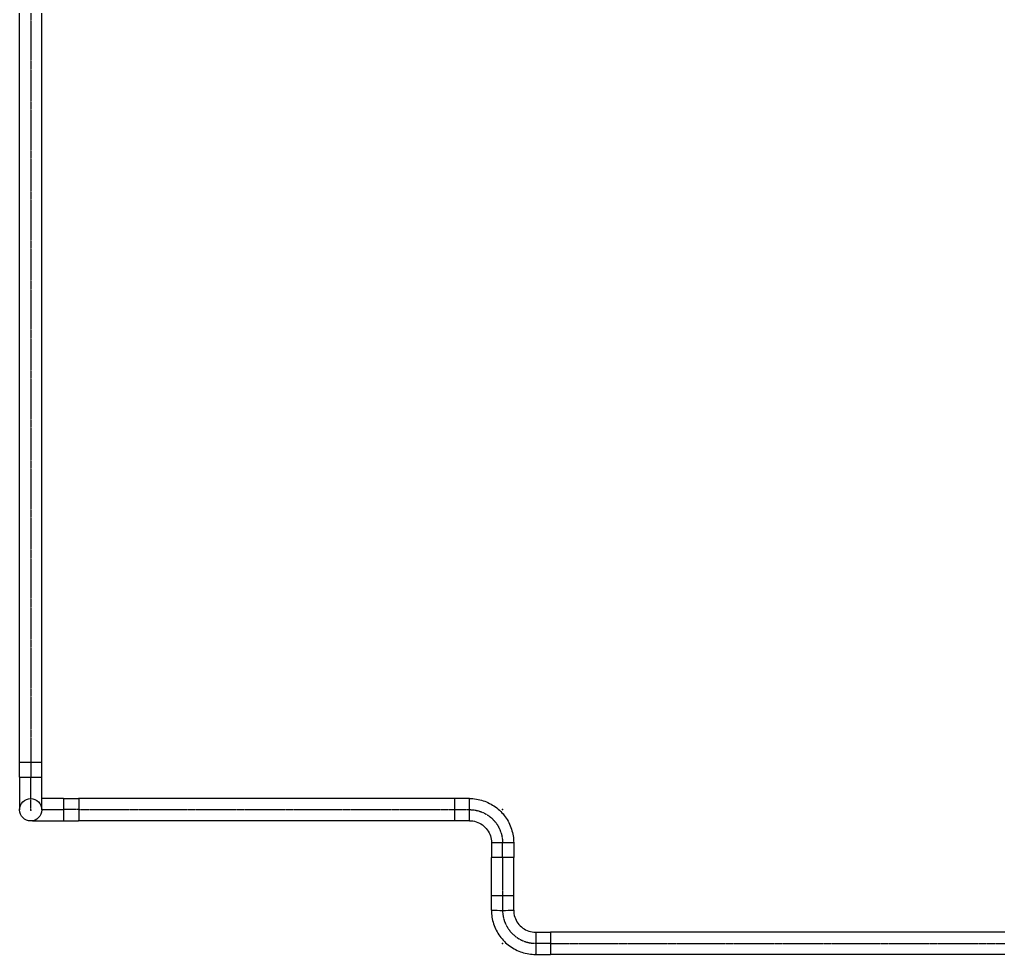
# Model space of a CAD drawing. Header units: millimetres. Extents: x 48717 to 75522, y 76128 to 88842.
# Drawn here: x 52990 to 55238, y 76253 to 78399 of the extents above; entities that cross this region are included whole.
import ezdxf

# ---------------------------------------------------------------- set-up
doc = ezdxf.new("R2010")
doc.units = ezdxf.units.MM
doc.linetypes.add('CENTER2', pattern=[1.125, 0.75, -0.125, 0.125, -0.125])
doc.layers.add('Top (Plan) View2-CENTER', color=1, linetype='CENTER2')
doc.layers.add('Top (Plan) View2-DV20-S1B-110b', color=140, linetype='Continuous')

# ---------------------------------------------------------------- blocks, each defined once
blk = doc.blocks.new('*U651')
at = {"layer": 'Top (Plan) View2-CENTER'}
for p, q in [((53015.9, 79510.6), (53015.9, 79287.7)), ((53015.9, 79236.7), (53015.9, 78649.7)), ((53015.9, 78574.6), (53015.9, 76693.9))]:
    blk.add_line(p, q, dxfattribs=at)
at = {"layer": 'Top (Plan) View2-DV20-S1B-110b', "color": 0, "linetype": 'ByBlock', "lineweight": -2}
for p, q in [((52990.4, 79287.7), (52990.4, 79510.9)), ((53041.4, 79287.7), (53041.4, 79510.9)), ((52990.4, 78649.7), (52990.4, 79236.7)), ((53041.4, 78649.7), (53041.4, 79236.7)), ((52990.4, 76693.9), (52990.4, 78574.6)), ((53041.4, 76693.9), (53041.4, 78574.6))]:
    blk.add_line(p, q, dxfattribs=at)
at = {"layer": 'Top (Plan) View2-DV20-S1B-110b', "color": 0, "linetype": 'ByBlock', "lineweight": -2, "extrusion": (0, 0, -1)}
for start_param, end_param in [(1.570796, 3.146593), (0.000001, 1.570796)]:
    blk.add_ellipse((53015.9, 79510.9), major_axis=(25.5, 0), ratio=0.01, start_param=start_param, end_param=end_param, dxfattribs=at)
at = {"layer": 'Top (Plan) View2-DV20-S1B-110b', "color": 0, "linetype": 'ByBlock', "lineweight": -2}
for start_param, end_param in [(0, 1.570796), (1.570796, 3.141593)]:
    blk.add_ellipse((53015.9, 76693.9), major_axis=(-25.5, 0), ratio=0.01, start_param=start_param, end_param=end_param, dxfattribs=at)
blk = doc.blocks.new('*U652')
at = {"layer": 'Top (Plan) View2-CENTER'}
for p in [(53015.9, 76693.6), (53015.9, 76584.6)]:
    blk.add_line(p, (53015.9, 76659.9), dxfattribs=at)
blk.add_point((53015.9, 76583.9), dxfattribs=at)
at = {"layer": 'Top (Plan) View2-DV20-S1B-110b', "color": 0, "linetype": 'ByBlock', "lineweight": -2}
for p, q in [((52990.4, 76659.9), (52990.4, 76693.9)), ((53041.4, 76659.9), (53041.4, 76693.9)), ((52990.4, 76659.9), (52990.4, 76584.6)), ((53041.4, 76584.6), (53041.4, 76659.9))]:
    blk.add_line(p, q, dxfattribs=at)
at = {"layer": 'Top (Plan) View2-DV20-S1B-110b', "color": 0, "linetype": 'ByBlock', "lineweight": -2, "extrusion": (0, 0, -1)}
blk.add_arc((-53015.9, 76584.6), 25.5, 180, 0, dxfattribs=at)
at = {"layer": 'Top (Plan) View2-DV20-S1B-110b', "color": 0, "linetype": 'ByBlock', "lineweight": -2}
for centre in [(53015.9, 76693.9), (53015.9, 76659.9)]:
    blk.add_ellipse(centre, major_axis=(-25.5, 0), ratio=0.01, start_param=0, end_param=3.141593, dxfattribs=at)
at = {"layer": 'Top (Plan) View2-DV20-S1B-110b', "color": 0, "linetype": 'ByBlock', "lineweight": -2, "extrusion": (0, 0, -1)}
for start_param, end_param in [(0, 1.570796), (1.570796, 3.141593)]:
    blk.add_ellipse((53015.9, 76584.7), major_axis=(-25.5, 0), ratio=0.99995, start_param=start_param, end_param=end_param, dxfattribs=at)
blk = doc.blocks.new('*U654')
at = {"layer": 'Top (Plan) View2-CENTER'}
for p in [(53041.4, 76585), (53125.9, 76585)]:
    blk.add_line(p, (53091.1, 76585), dxfattribs=at)
at = {"layer": 'Top (Plan) View2-DV20-S1B-110b', "color": 0, "linetype": 'ByBlock', "lineweight": -2}
for p, q in [((53091.1, 76610.5), (53041.4, 76610.5)), ((53091.1, 76610.5), (53125.9, 76610.5)), ((53020, 76559.5), (53091.1, 76559.5)), ((53091.1, 76559.5), (53125.9, 76559.5))]:
    blk.add_line(p, q, dxfattribs=at)
at = {"layer": 'Top (Plan) View2-DV20-S1B-110b', "color": 0, "linetype": 'ByBlock', "lineweight": -2, "extrusion": (0, 0, -1)}
for centre, start_param, end_param in [((53091.1, 76585), 0, 1.570796), ((53125.9, 76585), 0, 3.141593), ((53091.1, 76585), 1.570796, 3.141593)]:
    blk.add_ellipse(centre, major_axis=(0, 25.5), ratio=0.009999, start_param=start_param, end_param=end_param, dxfattribs=at)
blk = doc.blocks.new('*U657')
at = {"layer": 'Top (Plan) View2-CENTER'}
blk.add_line((53126.1, 76585), (53989.2, 76585), dxfattribs=at)
at = {"layer": 'Top (Plan) View2-DV20-S1B-110b', "color": 0, "linetype": 'ByBlock', "lineweight": -2}
for p, q in [((53989.2, 76610.5), (53125.9, 76610.5)), ((53989.2, 76559.5), (53125.9, 76559.5))]:
    blk.add_line(p, q, dxfattribs=at)
at = {"layer": 'Top (Plan) View2-DV20-S1B-110b', "color": 0, "linetype": 'ByBlock', "lineweight": -2, "extrusion": (0, 0, -1)}
for start_param, end_param in [(0, 1.570796), (1.570796, 3.141593)]:
    blk.add_ellipse((53125.9, 76585), major_axis=(0, 25.5), ratio=0.009999, start_param=start_param, end_param=end_param, dxfattribs=at)
at = {"layer": 'Top (Plan) View2-DV20-S1B-110b', "color": 0, "linetype": 'ByBlock', "lineweight": -2}
for start_param, end_param in [(1.570796, 3.141593), (0, 1.570796)]:
    blk.add_ellipse((53989.2, 76585), major_axis=(0, -25.5), ratio=0.009999, start_param=start_param, end_param=end_param, dxfattribs=at)
blk = doc.blocks.new('*U667')
at = {"layer": 'Top (Plan) View2-CENTER'}
for p, q in [((53989.4, 76585), (54023.2, 76585)), ((54099.2, 76475), (54099.2, 76509))]:
    blk.add_line(p, q, dxfattribs=at)
at = {"layer": 'Top (Plan) View2-CENTER', "extrusion": (0, 0, -1)}
blk.add_ellipse((54023.2, 76509), major_axis=(53.7, 53.7), ratio=0.9999, start_param=-0.785348, end_param=0.785448, dxfattribs=at)
at = {"layer": 'Top (Plan) View2-CENTER'}
blk.add_point((54099.2, 76585), dxfattribs=at)
at = {"layer": 'Top (Plan) View2-DV20-S1B-110b', "color": 0, "linetype": 'ByBlock', "lineweight": -2}
for p, q in [((54023.2, 76610.5), (53989.2, 76610.5)), ((54023.2, 76559.5), (53989.2, 76559.5)), ((54073.7, 76509), (54073.7, 76475)), ((54124.7, 76509), (54124.7, 76475))]:
    blk.add_line(p, q, dxfattribs=at)
for centre in [(53989.2, 76585), (54023.2, 76585)]:
    blk.add_ellipse(centre, major_axis=(0, -25.5), ratio=0.009999, start_param=0, end_param=3.141593, dxfattribs=at)
at = {"layer": 'Top (Plan) View2-DV20-S1B-110b', "color": 0, "linetype": 'ByBlock', "lineweight": -2, "extrusion": (0, 0, -1)}
for centre, start_param, end_param in [((54099.2, 76509), 3.131592, 3.141593), ((54099.2, 76509), 0, 3.131592), ((54099.2, 76475), 0, 3.141593)]:
    blk.add_ellipse(centre, major_axis=(25.5, 0), ratio=0.009999, start_param=start_param, end_param=end_param, dxfattribs=at)
at = {"layer": 'Top (Plan) View2-DV20-S1B-110b', "color": 0, "linetype": 'ByBlock', "lineweight": -2}
for points in [[(54023.2, 76610.5), (54033.8, 76610.5), (54044.4, 76608.8), (54064.6, 76602.2), (54074.2, 76597.4), (54091.4, 76584.9), (54099, 76577.3), (54111.5, 76560.1), (54116.4, 76550.5), (54123, 76530.2), (54124.7, 76519.6), (54124.7, 76509)], [(54023.2, 76559.5), (54028.5, 76559.5), (54033.8, 76558.7), (54043.8, 76555.4), (54048.6, 76553), (54057.1, 76546.7), (54060.9, 76543), (54067.1, 76534.4), (54069.6, 76529.6), (54072.8, 76519.6), (54073.7, 76514.3), (54073.7, 76509)]]:
    blk.add_open_spline(points, degree=3, knots=[4.712489, 4.712489, 4.712489, 4.712489, 5.026648, 5.026648, 5.340808, 5.340808, 5.654967, 5.654967, 5.969126, 5.969126, 6.283285, 6.283285, 6.283285, 6.283285], dxfattribs=at)
blk = doc.blocks.new('*U673')
at = {"layer": 'Top (Plan) View2-CENTER'}
blk.add_line((54099.2, 76474.7), (54099.2, 76388), dxfattribs=at)
at = {"layer": 'Top (Plan) View2-DV20-S1B-110b', "color": 0, "linetype": 'ByBlock', "lineweight": -2}
for p, q in [((54073.7, 76388), (54073.7, 76475)), ((54124.7, 76388), (54124.7, 76475))]:
    blk.add_line(p, q, dxfattribs=at)
at = {"layer": 'Top (Plan) View2-DV20-S1B-110b', "color": 0, "linetype": 'ByBlock', "lineweight": -2, "extrusion": (0, 0, -1)}
for start_param, end_param in [(1.570796, 3.146572), (0.000001, 1.570796)]:
    blk.add_ellipse((54099.2, 76475), major_axis=(25.5, 0), ratio=0.010006, start_param=start_param, end_param=end_param, dxfattribs=at)
at = {"layer": 'Top (Plan) View2-DV20-S1B-110b', "color": 0, "linetype": 'ByBlock', "lineweight": -2}
for start_param, end_param in [(0, 1.570796), (1.570796, 3.141593)]:
    blk.add_ellipse((54099.2, 76388), major_axis=(-25.5, 0), ratio=0.010006, start_param=start_param, end_param=end_param, dxfattribs=at)
blk = doc.blocks.new('*U674')
at = {"layer": 'Top (Plan) View2-CENTER'}
for p, q in [((54099.2, 76387.8), (54099.2, 76354)), ((54209.2, 76278), (54175.2, 76278))]:
    blk.add_line(p, q, dxfattribs=at)
blk.add_ellipse((54175.2, 76354), major_axis=(53.7, 53.7), ratio=0.9999, start_param=2.356244, end_param=3.927041, dxfattribs=at)
blk.add_point((54099.2, 76278), dxfattribs=at)
at = {"layer": 'Top (Plan) View2-DV20-S1B-110b', "color": 0, "linetype": 'ByBlock', "lineweight": -2}
for p, q in [((54073.7, 76354), (54073.7, 76388)), ((54124.7, 76354), (54124.7, 76388)), ((54175.2, 76303.5), (54209.2, 76303.5)), ((54175.2, 76252.5), (54209.2, 76252.5))]:
    blk.add_line(p, q, dxfattribs=at)
for centre, start_param, end_param in [((54099.2, 76388), 6.283147, 7.863981), ((54099.2, 76388), 1.580795, 3.141593), ((54099.2, 76354), 0, 3.141593)]:
    blk.add_ellipse(centre, major_axis=(-25.5, 0), ratio=0.01, start_param=start_param, end_param=end_param, dxfattribs=at)
at = {"layer": 'Top (Plan) View2-DV20-S1B-110b', "color": 0, "linetype": 'ByBlock', "lineweight": -2, "extrusion": (0, 0, -1)}
for centre, start_param, end_param in [((54175.2, 76278), 0.01, 3.141593), ((54175.2, 76278), 0, 0.01), ((54209.2, 76278), 0, 1.580796), ((54209.2, 76278), 1.580796, 3.141593)]:
    blk.add_ellipse(centre, major_axis=(0, 25.5), ratio=0.009999, start_param=start_param, end_param=end_param, dxfattribs=at)
at = {"layer": 'Top (Plan) View2-DV20-S1B-110b', "color": 0, "linetype": 'ByBlock', "lineweight": -2}
for points in [[(54073.7, 76354), (54073.7, 76343.4), (54075.3, 76332.8), (54081.9, 76312.6), (54086.8, 76303), (54099.3, 76285.8), (54106.9, 76278.2), (54124.1, 76265.7), (54133.7, 76260.8), (54153.9, 76254.2), (54164.5, 76252.5), (54175.2, 76252.5)], [(54124.7, 76354), (54124.7, 76348.7), (54125.5, 76343.5), (54128.8, 76333.4), (54131.2, 76328.6), (54137.4, 76320.1), (54141.2, 76316.3), (54149.8, 76310.1), (54154.5, 76307.6), (54164.6, 76304.4), (54169.9, 76303.5), (54175.2, 76303.5)]]:
    blk.add_open_spline(points, degree=3, knots=[3.141593, 3.141593, 3.141593, 3.141593, 3.455752, 3.455752, 3.769911, 3.769911, 4.08407, 4.08407, 4.39823, 4.39823, 4.712389, 4.712389, 4.712389, 4.712389], dxfattribs=at)
blk = doc.blocks.new('*U675')
at = {"layer": 'Top (Plan) View2-CENTER'}
blk.add_line((54209.4, 76278), (55790.7, 76278), dxfattribs=at)
at = {"layer": 'Top (Plan) View2-DV20-S1B-110b', "color": 0, "linetype": 'ByBlock', "lineweight": -2}
for p, q in [((55790.7, 76303.5), (54209.2, 76303.5)), ((55790.7, 76252.5), (54209.2, 76252.5))]:
    blk.add_line(p, q, dxfattribs=at)
at = {"layer": 'Top (Plan) View2-DV20-S1B-110b', "color": 0, "linetype": 'ByBlock', "lineweight": -2, "extrusion": (0, 0, -1)}
for start_param, end_param in [(6.278185, 7.853982), (1.570796, 3.141592)]:
    blk.add_ellipse((54209.2, 76278), major_axis=(0, 25.5), ratio=0.01, start_param=start_param, end_param=end_param, dxfattribs=at)

msp = doc.modelspace()

# ---------------------------------------------------------------- block references
at = {"layer": 'Top (Plan) View2-DV20-S1B-110b'}
for name in ['*U651', '*U652', '*U654', '*U657', '*U667', '*U673', '*U674', '*U675']:
    msp.add_blockref(name, (0, 0), dxfattribs=at)

doc.saveas('drawing.dxf')
